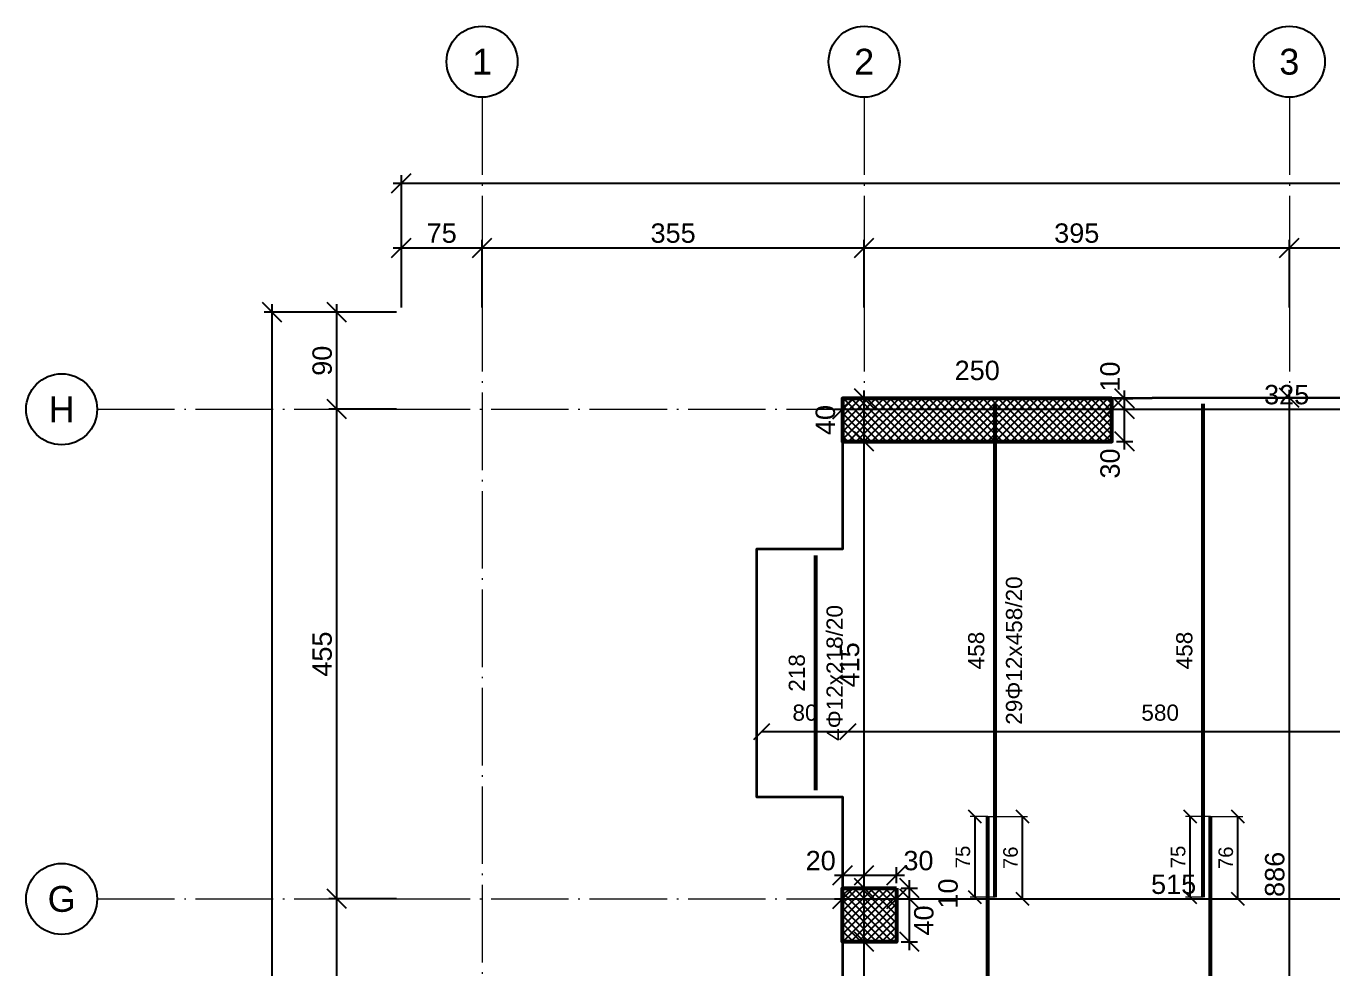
# Model space of a CAD drawing. Header units: millimetres. Extents: x -404 to 6018, y -5139 to 7890.
# Drawn here: x 3471 to 4685, y 2330 to 3206 of the extents above; entities that cross this region are included whole.
import ezdxf
from ezdxf.enums import TextEntityAlignment as Align

# ---------------------------------------------------------------- set-up
doc = ezdxf.new("R2010")
doc.units = ezdxf.units.MM
doc.linetypes.add('ZWCAD_ISO04W100', pattern=[30.5, 24, -3, 0.5, -3])
for name, color, linetype, lineweight in [('AXIS LINES', 255, 'ZWCAD_ISO04W100', 13), ('COLUMN', 140, 'Continuous', 53), ('SLAB', 3, 'Continuous', 35), ('WALL', 10, 'Continuous', 53)]:
    doc.layers.add(name, color=color, linetype=linetype, lineweight=lineweight)
for name, color, linetype in [('FW_AXIS', 7, 'Continuous'), ('FW_COLUMN_HATCH', 8, 'Continuous'), ('FW_DIM', 7, 'Continuous'), ('FW_WALL_HATCH', 8, 'Continuous'), ('REB_BOT_MESH_Y', 5, 'Continuous'), ('REB_BOT_MESH_Y_AXDIM', 5, 'Continuous'), ('REB_BOT_MESH_Y_LAP', 5, 'Continuous'), ('REB_BOT_MESH_Y_RANGE', 5, 'Continuous'), ('REB_BOT_MESH_Y_TEXT', 5, 'Continuous')]:
    doc.layers.add(name, color=color, linetype=linetype)
doc.styles.add('REBAR_TXT', font='arial.ttf')
doc.styles.get("Standard").update_dxf_attribs({"font": 'arial.ttf'})
doc.dimstyles.new('FW_DIM', dxfattribs={"dimtxt": 18, "dimasz": 9, "dimexe": 7.5, "dimexo": 4.5, "dimgap": 4.5, "dimtad": 1, "dimdec": 0, "dimtxsty": 'Standard', "dimtsz": 9, "dimcen": 2.5, "dimdle": 7.5, "dimclrd": 256, "dimclre": 256, "dimclrt": 7, "dimazin": 3, "dimtfac": 1, "dimtmove": 2, "dimatfit": 3})
doc.dimstyles.new('REBAR LAP', dxfattribs={"dimtxt": 13.5, "dimasz": 2.5, "dimexe": 4.5, "dimexo": 0, "dimgap": 4.5, "dimtad": 1, "dimdec": 0, "dimtxsty": 'Standard', "dimtsz": 6, "dimcen": 2.5, "dimclrd": 6, "dimclre": 6, "dimclrt": 7, "dimazin": 3, "dimtfac": 1, "dimtmove": 2, "dimatfit": 3, "dimlwd": 25, "dimlwe": 18})
doc.dimstyles.new('REBAR M-200', dxfattribs={"dimtxt": 15, "dimasz": 15, "dimexe": 25, "dimexo": 12.5, "dimgap": 10, "dimtad": 1, "dimdec": 0, "dimtxsty": 'Standard', "dimblk": 'NONE', "dimcen": 50, "dimse1": 1, "dimse2": 1, "dimclrd": 6, "dimclre": 6, "dimclrt": 7, "dimazin": 3, "dimtfac": 1, "dimtmove": 2, "dimatfit": 3, "dimldrblk": 'NONE', "dimlwd": 53})
doc.dimstyles.new('REBAR RANGE', dxfattribs={"dimtxt": 15, "dimasz": 2.5, "dimexe": 0, "dimexo": 0, "dimgap": 10, "dimtad": 1, "dimdec": 0, "dimtxsty": 'Standard', "dimtsz": 7.5, "dimcen": 2.5, "dimse1": 1, "dimse2": 1, "dimclrd": 6, "dimclre": 6, "dimclrt": 7, "dimazin": 3, "dimtfac": 1, "dimtmove": 2, "dimatfit": 3, "dimlwd": 25})

# ---------------------------------------------------------------- blocks, each defined once
blk = doc.blocks.new('*D732')
at = {"color": 6, "lineweight": 53}
blk.add_line((4365, 1955), (4365, 2471.5), dxfattribs=at)
at = {"layer": 'Defpoints'}
for p in [(4365, 2471.5), (4365, 1955), (4365, 1955)]:
    blk.add_point(p, dxfattribs=at)
at = {"layer": 'REB_BOT_MESH_Y', "color": 7, "insert": (4347.5, 2213.2), "char_height": 15, "attachment_point": 5, "rotation": 90}
blk.add_mtext('516', dxfattribs=at)
blk = doc.blocks.new('_NONE')
blk = doc.blocks.new('*D733')
at = {"color": 6, "lineweight": 53}
blk.add_line((4371.7, 2396.5), (4371.7, 2855), dxfattribs=at)
at = {"layer": 'Defpoints'}
for p in [(4371.7, 2855), (4371.7, 2396.5), (4371.7, 2396.5)]:
    blk.add_point(p, dxfattribs=at)
at = {"layer": 'REB_BOT_MESH_Y', "color": 7, "insert": (4354.2, 2625.8), "char_height": 15, "attachment_point": 5, "rotation": 90}
blk.add_mtext('458', dxfattribs=at)
blk = doc.blocks.new('_Oblique')
at = {"color": 0, "linetype": 'ByBlock', "lineweight": -2}
blk.add_line((-0.5, -0.5), (0.5, 0.5), dxfattribs=at)
blk = doc.blocks.new('*D734')
at = {"color": 6, "lineweight": 18}
for p, q in [((4365, 2471.5), (4348.5, 2471.5)), ((4371.7, 2396.5), (4348.5, 2396.5))]:
    blk.add_line(p, q, dxfattribs=at)
at = {"color": 6, "lineweight": 25}
blk.add_line((4353, 2396.5), (4353, 2471.5), dxfattribs=at)
at = {"layer": 'Defpoints'}
for p in [(4365, 2471.5), (4353, 2396.5), (4371.7, 2396.5)]:
    blk.add_point(p, dxfattribs=at)
at = {"layer": 'REB_BOT_MESH_Y_LAP', "color": 6, "xscale": 12, "yscale": 12, "rotation": 90}
for p in [(4353, 2471.5), (4353, 2396.5)]:
    blk.add_blockref('_OBLIQUE', p, dxfattribs=at)
at = {"layer": 'REB_BOT_MESH_Y_LAP', "color": 7, "insert": (4341.7, 2434), "char_height": 13.5, "attachment_point": 5, "rotation": 90}
blk.add_mtext('75', dxfattribs=at)
blk = doc.blocks.new('*D735')
at = {"color": 6, "lineweight": 18}
for p, q in [((4365, 2471.5), (4401.7, 2471.5)), ((4365, 2395), (4401.7, 2395))]:
    blk.add_line(p, q, dxfattribs=at)
at = {"color": 6, "lineweight": 25}
blk.add_line((4397.2, 2395), (4397.2, 2471.5), dxfattribs=at)
at = {"layer": 'Defpoints'}
for p in [(4365, 2471.5), (4365, 2395), (4397.2, 2395)]:
    blk.add_point(p, dxfattribs=at)
at = {"layer": 'REB_BOT_MESH_Y_AXDIM', "color": 6, "xscale": 12, "yscale": 12, "rotation": 90}
for p in [(4397.2, 2471.5), (4397.2, 2395)]:
    blk.add_blockref('_OBLIQUE', p, dxfattribs=at)
at = {"layer": 'REB_BOT_MESH_Y_AXDIM', "color": 7, "insert": (4386, 2433.2), "char_height": 13.5, "attachment_point": 5, "rotation": 90}
blk.add_mtext('76', dxfattribs=at)
blk = doc.blocks.new('*D790')
at = {"color": 6, "lineweight": 53}
blk.add_line((4571.7, 1967.5), (4571.7, 2471.5), dxfattribs=at)
at = {"layer": 'Defpoints'}
for p in [(4571.7, 2471.5), (4571.7, 1967.5), (4571.7, 1967.5)]:
    blk.add_point(p, dxfattribs=at)
at = {"layer": 'REB_BOT_MESH_Y', "color": 7, "insert": (4554.2, 2219.5), "char_height": 15, "attachment_point": 5, "rotation": 90}
blk.add_mtext('504', dxfattribs=at)
blk = doc.blocks.new('*D791')
at = {"color": 6, "lineweight": 53}
blk.add_line((4565, 2396.5), (4565, 2855), dxfattribs=at)
at = {"layer": 'Defpoints'}
for p in [(4565, 2855), (4565, 2396.5), (4565, 2396.5)]:
    blk.add_point(p, dxfattribs=at)
at = {"layer": 'REB_BOT_MESH_Y', "color": 7, "insert": (4547.5, 2625.8), "char_height": 15, "attachment_point": 5, "rotation": 90}
blk.add_mtext('458', dxfattribs=at)
blk = doc.blocks.new('*D802')
at = {"color": 6, "lineweight": 18}
for p, q in [((4571.7, 2471.5), (4548.5, 2471.5)), ((4565, 2396.5), (4548.5, 2396.5))]:
    blk.add_line(p, q, dxfattribs=at)
at = {"color": 6, "lineweight": 25}
blk.add_line((4553, 2396.5), (4553, 2471.5), dxfattribs=at)
at = {"layer": 'Defpoints'}
for p in [(4571.7, 2471.5), (4553, 2396.5), (4565, 2396.5)]:
    blk.add_point(p, dxfattribs=at)
at = {"layer": 'REB_BOT_MESH_Y_LAP', "color": 6, "xscale": 12, "yscale": 12, "rotation": 90}
for p in [(4553, 2471.5), (4553, 2396.5)]:
    blk.add_blockref('_OBLIQUE', p, dxfattribs=at)
at = {"layer": 'REB_BOT_MESH_Y_LAP', "color": 7, "insert": (4541.7, 2434), "char_height": 13.5, "attachment_point": 5, "rotation": 90}
blk.add_mtext('75', dxfattribs=at)
blk = doc.blocks.new('*D803')
at = {"color": 6, "lineweight": 18}
for p, q in [((4571.7, 2471.5), (4601.7, 2471.5)), ((4571.7, 2395), (4601.7, 2395))]:
    blk.add_line(p, q, dxfattribs=at)
at = {"color": 6, "lineweight": 25}
blk.add_line((4597.2, 2395), (4597.2, 2471.5), dxfattribs=at)
at = {"layer": 'Defpoints'}
for p in [(4571.7, 2471.5), (4571.7, 2395), (4597.2, 2395)]:
    blk.add_point(p, dxfattribs=at)
at = {"layer": 'REB_BOT_MESH_Y_AXDIM', "color": 6, "xscale": 12, "yscale": 12, "rotation": 90}
for p in [(4597.2, 2471.5), (4597.2, 2395)]:
    blk.add_blockref('_OBLIQUE', p, dxfattribs=at)
at = {"layer": 'REB_BOT_MESH_Y_AXDIM', "color": 7, "insert": (4586, 2433.2), "char_height": 13.5, "attachment_point": 5, "rotation": 90}
blk.add_mtext('76', dxfattribs=at)
blk = doc.blocks.new('*D865')
at = {"color": 6, "lineweight": 25}
blk.add_line((4235, 2550.5), (4815, 2550.5), dxfattribs=at)
at = {"layer": 'Defpoints'}
for p in [(4235, 2550.5), (4235, 2550.5), (4815, 2550.5)]:
    blk.add_point(p, dxfattribs=at)
at = {"layer": 'REB_BOT_MESH_Y_RANGE', "color": 6, "xscale": 15, "yscale": 15}
for p in [(4235, 2550.5), (4815, 2550.5)]:
    blk.add_blockref('_OBLIQUE', p, dxfattribs=at)
at = {"layer": 'REB_BOT_MESH_Y_RANGE', "color": 7, "insert": (4525, 2568), "char_height": 15, "attachment_point": 5}
blk.add_mtext('580', dxfattribs=at)
blk = doc.blocks.new('*D884')
at = {"color": 6, "lineweight": 25}
blk.add_line((4155, 2550.5), (4235, 2550.5), dxfattribs=at)
at = {"layer": 'Defpoints'}
for p in [(4155, 2550.5), (4155, 2550.5), (4235, 2550.5)]:
    blk.add_point(p, dxfattribs=at)
at = {"layer": 'REB_BOT_MESH_Y_RANGE', "color": 6, "xscale": 15, "yscale": 15}
for p in [(4155, 2550.5), (4235, 2550.5)]:
    blk.add_blockref('_OBLIQUE', p, dxfattribs=at)
at = {"layer": 'REB_BOT_MESH_Y_RANGE', "color": 7, "insert": (4195, 2568), "char_height": 15, "attachment_point": 5}
blk.add_mtext('80', dxfattribs=at)
blk = doc.blocks.new('*D885')
at = {"color": 6, "lineweight": 53}
blk.add_line((4205, 2496), (4205, 2714), dxfattribs=at)
at = {"layer": 'Defpoints'}
for p in [(4205, 2714), (4205, 2496), (4205, 2496)]:
    blk.add_point(p, dxfattribs=at)
at = {"layer": 'REB_BOT_MESH_Y', "color": 7, "insert": (4187.5, 2605), "char_height": 15, "attachment_point": 5, "rotation": 90}
blk.add_mtext('218', dxfattribs=at)
blk = doc.blocks.new('*D905')
for p, q in [((4492, 2812.5), (4492, 2857.5)), ((4484.5, 2850), (4499.5, 2850)), ((4484.5, 2820), (4499.5, 2820))]:
    blk.add_line(p, q)
at = {"layer": 'Defpoints'}
for p in [(4480, 2850), (4480, 2820), (4492, 2820)]:
    blk.add_point(p, dxfattribs=at)
at = {"layer": 'FW_DIM', "xscale": 18, "yscale": 18, "rotation": 90}
for p in [(4492, 2850), (4492, 2820)]:
    blk.add_blockref('_OBLIQUE', p, dxfattribs=at)
at = {"layer": 'FW_DIM', "color": 7, "insert": (4478.5, 2799.6), "char_height": 18, "attachment_point": 5, "rotation": 90}
blk.add_mtext('30', dxfattribs=at)
blk = doc.blocks.new('*D906')
for p, q in [((4492, 2842.5), (4492, 2867.5)), ((4484.5, 2860), (4499.5, 2860)), ((4484.5, 2850), (4499.5, 2850))]:
    blk.add_line(p, q)
at = {"layer": 'Defpoints'}
for p in [(4480, 2860), (4480, 2850), (4492, 2850)]:
    blk.add_point(p, dxfattribs=at)
at = {"layer": 'FW_DIM', "xscale": 18, "yscale": 18, "rotation": 90}
for p in [(4492, 2860), (4492, 2850)]:
    blk.add_blockref('_OBLIQUE', p, dxfattribs=at)
at = {"layer": 'FW_DIM', "color": 7, "insert": (4478.5, 2880.4), "char_height": 18, "attachment_point": 5, "rotation": 90}
blk.add_mtext('10', dxfattribs=at)
blk = doc.blocks.new('*D927')
for p, q in [((4222.5, 2417), (4257.5, 2417)), ((4230, 2409.5), (4230, 2424.5)), ((4250, 2409.5), (4250, 2424.5))]:
    blk.add_line(p, q)
at = {"layer": 'Defpoints'}
for p in [(4230, 2417), (4230, 2405), (4250, 2405)]:
    blk.add_point(p, dxfattribs=at)
at = {"layer": 'FW_DIM', "xscale": 18, "yscale": 18}
for p in [(4230, 2417), (4250, 2417)]:
    blk.add_blockref('_OBLIQUE', p, dxfattribs=at)
at = {"layer": 'FW_DIM', "color": 7, "insert": (4209.6, 2430.5), "char_height": 18, "attachment_point": 5}
blk.add_mtext('20', dxfattribs=at)
blk = doc.blocks.new('*D928')
for p, q in [((4242.5, 2417), (4287.5, 2417)), ((4250, 2409.5), (4250, 2424.5)), ((4280, 2409.5), (4280, 2424.5))]:
    blk.add_line(p, q)
at = {"layer": 'Defpoints'}
for p in [(4250, 2417), (4250, 2405), (4280, 2405)]:
    blk.add_point(p, dxfattribs=at)
at = {"layer": 'FW_DIM', "xscale": 18, "yscale": 18}
for p in [(4250, 2417), (4280, 2417)]:
    blk.add_blockref('_OBLIQUE', p, dxfattribs=at)
at = {"layer": 'FW_DIM', "color": 7, "insert": (4300.4, 2430.5), "char_height": 18, "attachment_point": 5}
blk.add_mtext('30', dxfattribs=at)
blk = doc.blocks.new('*D929')
for p, q in [((4284.5, 2395), (4299.5, 2395)), ((4292, 2347.5), (4292, 2402.5)), ((4284.5, 2355), (4299.5, 2355))]:
    blk.add_line(p, q)
at = {"layer": 'Defpoints'}
for p in [(4280, 2395), (4280, 2355), (4292, 2355)]:
    blk.add_point(p, dxfattribs=at)
at = {"layer": 'FW_DIM', "xscale": 18, "yscale": 18, "rotation": 90}
for p in [(4292, 2395), (4292, 2355)]:
    blk.add_blockref('_OBLIQUE', p, dxfattribs=at)
at = {"layer": 'FW_DIM', "color": 7, "insert": (4305.5, 2375), "char_height": 18, "attachment_point": 5, "rotation": 90}
blk.add_mtext('40', dxfattribs=at)
blk = doc.blocks.new('*D930')
for p, q in [((4284.5, 2405), (4299.5, 2405)), ((4292, 2387.5), (4292, 2412.5)), ((4284.5, 2395), (4299.5, 2395))]:
    blk.add_line(p, q)
at = {"layer": 'Defpoints'}
for p in [(4280, 2405), (4280, 2395), (4292, 2395)]:
    blk.add_point(p, dxfattribs=at)
at = {"layer": 'FW_DIM', "xscale": 18, "yscale": 18, "rotation": 90}
for p in [(4292, 2405), (4292, 2395)]:
    blk.add_blockref('_OBLIQUE', p, dxfattribs=at)
at = {"layer": 'FW_DIM', "color": 7, "insert": (4328, 2400), "char_height": 18, "attachment_point": 5, "rotation": 90}
blk.add_mtext('10', dxfattribs=at)
blk = doc.blocks.new('*D1001')
for p, q in [((4222.4, 2395), (4287.5, 2395)), ((4229.9, 2399.5), (4229.9, 2402.5)), ((4280, 2399.5), (4280, 2402.5))]:
    blk.add_line(p, q)
at = {"layer": 'Defpoints'}
for p in [(4229.9, 2395), (4229.9, 2395), (4280, 2395)]:
    blk.add_point(p, dxfattribs=at)
at = {"layer": 'FW_DIM', "xscale": 18, "yscale": 18}
for p in [(4229.9, 2395), (4280, 2395)]:
    blk.add_blockref('_OBLIQUE', p, dxfattribs=at)
blk = doc.blocks.new('*D1002')
for p, q in [((4272.5, 2395), (4802.5, 2395)), ((4280, 2399.5), (4280, 2402.5)), ((4795, 2399.5), (4795, 2402.5))]:
    blk.add_line(p, q)
at = {"layer": 'Defpoints'}
for p in [(4280, 2395), (4280, 2395), (4795, 2395)]:
    blk.add_point(p, dxfattribs=at)
at = {"layer": 'FW_DIM', "xscale": 18, "yscale": 18}
for p in [(4280, 2395), (4795, 2395)]:
    blk.add_blockref('_OBLIQUE', p, dxfattribs=at)
at = {"layer": 'FW_DIM', "color": 7, "insert": (4537.5, 2408.5), "char_height": 18, "attachment_point": 5}
blk.add_mtext('515', dxfattribs=at)
blk = doc.blocks.new('*D1007')
for p, q in [((4230, 2854.5), (4230, 2857.5)), ((4480, 2854.5), (4480, 2857.5)), ((4222.5, 2850), (4487.5, 2850))]:
    blk.add_line(p, q)
at = {"layer": 'Defpoints'}
for p in [(4230, 2850), (4230, 2850), (4480, 2850)]:
    blk.add_point(p, dxfattribs=at)
at = {"layer": 'FW_DIM', "xscale": 18, "yscale": 18}
for p in [(4230, 2850), (4480, 2850)]:
    blk.add_blockref('_OBLIQUE', p, dxfattribs=at)
at = {"layer": 'FW_DIM', "color": 7, "insert": (4355, 2886), "char_height": 18, "attachment_point": 5}
blk.add_mtext('250', dxfattribs=at)
blk = doc.blocks.new('*D1008')
for p, q in [((4480, 2854.5), (4480, 2857.5)), ((4805, 2854.5), (4805, 2857.5)), ((4472.5, 2850), (4812.5, 2850))]:
    blk.add_line(p, q)
at = {"layer": 'Defpoints'}
for p in [(4480, 2850), (4480, 2850), (4805, 2850)]:
    blk.add_point(p, dxfattribs=at)
at = {"layer": 'FW_DIM', "xscale": 18, "yscale": 18}
for p in [(4480, 2850), (4805, 2850)]:
    blk.add_blockref('_OBLIQUE', p, dxfattribs=at)
at = {"layer": 'FW_DIM', "color": 7, "insert": (4642.5, 2863.5), "char_height": 18, "attachment_point": 5}
blk.add_mtext('325', dxfattribs=at)
blk = doc.blocks.new('*D1024')
for p, q in [((4250, 1992.5), (4250, 2362.5)), ((4245.5, 2355), (4242.5, 2355)), ((4245.5, 2000), (4242.5, 2000))]:
    blk.add_line(p, q)
at = {"layer": 'Defpoints'}
for p in [(4250, 2355), (4250, 2000), (4250, 2000)]:
    blk.add_point(p, dxfattribs=at)
at = {"layer": 'FW_DIM', "xscale": 18, "yscale": 18, "rotation": 90}
for p in [(4250, 2355), (4250, 2000)]:
    blk.add_blockref('_OBLIQUE', p, dxfattribs=at)
at = {"layer": 'FW_DIM', "color": 7, "insert": (4236.5, 2177.5), "char_height": 18, "attachment_point": 5, "rotation": 90}
blk.add_mtext('355', dxfattribs=at)
blk = doc.blocks.new('*D1025')
for p, q in [((4245.5, 2405), (4242.5, 2405)), ((4250, 2347.5), (4250, 2412.5)), ((4245.5, 2355), (4242.5, 2355))]:
    blk.add_line(p, q)
at = {"layer": 'Defpoints'}
for p in [(4250, 2405), (4250, 2355), (4250, 2355)]:
    blk.add_point(p, dxfattribs=at)
at = {"layer": 'FW_DIM', "xscale": 18, "yscale": 18, "rotation": 90}
for p in [(4250, 2405), (4250, 2355)]:
    blk.add_blockref('_OBLIQUE', p, dxfattribs=at)
blk = doc.blocks.new('*D1026')
for p, q in [((4245.5, 2820), (4242.5, 2820)), ((4250, 2397.5), (4250, 2827.5)), ((4245.5, 2405), (4242.5, 2405))]:
    blk.add_line(p, q)
at = {"layer": 'Defpoints'}
for p in [(4250, 2820), (4250, 2405), (4250, 2405)]:
    blk.add_point(p, dxfattribs=at)
at = {"layer": 'FW_DIM', "xscale": 18, "yscale": 18, "rotation": 90}
for p in [(4250, 2820), (4250, 2405)]:
    blk.add_blockref('_OBLIQUE', p, dxfattribs=at)
at = {"layer": 'FW_DIM', "color": 7, "insert": (4236.5, 2612.5), "char_height": 18, "attachment_point": 5, "rotation": 90}
blk.add_mtext('415', dxfattribs=at)
blk = doc.blocks.new('*D1027')
for p, q in [((4250, 2812.5), (4250, 2867.5)), ((4245.5, 2860), (4242.5, 2860)), ((4245.5, 2820), (4242.5, 2820))]:
    blk.add_line(p, q)
at = {"layer": 'Defpoints'}
for p in [(4250, 2860), (4250, 2820), (4250, 2820)]:
    blk.add_point(p, dxfattribs=at)
at = {"layer": 'FW_DIM', "xscale": 18, "yscale": 18, "rotation": 90}
for p in [(4250, 2860), (4250, 2820)]:
    blk.add_blockref('_OBLIQUE', p, dxfattribs=at)
at = {"layer": 'FW_DIM', "color": 7, "insert": (4214, 2840), "char_height": 18, "attachment_point": 5, "rotation": 90}
blk.add_mtext('40', dxfattribs=at)
blk = doc.blocks.new('*D1037')
for p, q in [((4645, 1967.5), (4645, 2868)), ((4640.5, 2860.5), (4637.5, 2860.5)), ((4640.5, 1975), (4637.5, 1975))]:
    blk.add_line(p, q)
at = {"layer": 'Defpoints'}
for p in [(4645, 2860.5), (4645, 1975), (4645, 1975)]:
    blk.add_point(p, dxfattribs=at)
at = {"layer": 'FW_DIM', "xscale": 18, "yscale": 18, "rotation": 90}
for p in [(4645, 2860.5), (4645, 1975)]:
    blk.add_blockref('_OBLIQUE', p, dxfattribs=at)
at = {"layer": 'FW_DIM', "color": 7, "insert": (4631.5, 2417.8), "char_height": 18, "attachment_point": 5, "rotation": 90}
blk.add_mtext('886', dxfattribs=at)
blk = doc.blocks.new('*D1060')
for p, q in [((3812.5, 3000.1), (3902.5, 3000.1)), ((3820, 2944.6), (3820, 3007.6)), ((3895, 2944.6), (3895, 3007.6))]:
    blk.add_line(p, q)
at = {"layer": 'Defpoints'}
for p in [(3820, 3000.1), (3820, 2940.1), (3895, 2940.1)]:
    blk.add_point(p, dxfattribs=at)
at = {"layer": 'FW_DIM', "xscale": 18, "yscale": 18}
for p in [(3820, 3000.1), (3895, 3000.1)]:
    blk.add_blockref('_OBLIQUE', p, dxfattribs=at)
at = {"layer": 'FW_DIM', "color": 7, "insert": (3857.5, 3013.6), "char_height": 18, "attachment_point": 5}
blk.add_mtext('75', dxfattribs=at)
blk = doc.blocks.new('*D1061')
for p, q in [((3887.5, 3000.1), (4257.5, 3000.1)), ((3895, 2944.6), (3895, 3007.6)), ((4250, 2944.6), (4250, 3007.6))]:
    blk.add_line(p, q)
at = {"layer": 'Defpoints'}
for p in [(3895, 3000.1), (3895, 2940.1), (4250, 2940.1)]:
    blk.add_point(p, dxfattribs=at)
at = {"layer": 'FW_DIM', "xscale": 18, "yscale": 18}
for p in [(3895, 3000.1), (4250, 3000.1)]:
    blk.add_blockref('_OBLIQUE', p, dxfattribs=at)
at = {"layer": 'FW_DIM', "color": 7, "insert": (4072.5, 3013.6), "char_height": 18, "attachment_point": 5}
blk.add_mtext('355', dxfattribs=at)
blk = doc.blocks.new('*D1062')
for p, q in [((4242.5, 3000.1), (4652.5, 3000.1)), ((4250, 2944.6), (4250, 3007.6)), ((4645, 2944.6), (4645, 3007.6))]:
    blk.add_line(p, q)
at = {"layer": 'Defpoints'}
for p in [(4250, 3000.1), (4250, 2940.1), (4645, 2940.1)]:
    blk.add_point(p, dxfattribs=at)
at = {"layer": 'FW_DIM', "xscale": 18, "yscale": 18}
for p in [(4250, 3000.1), (4645, 3000.1)]:
    blk.add_blockref('_OBLIQUE', p, dxfattribs=at)
at = {"layer": 'FW_DIM', "color": 7, "insert": (4447.5, 3013.6), "char_height": 18, "attachment_point": 5}
blk.add_mtext('395', dxfattribs=at)
blk = doc.blocks.new('*D1063')
for p, q in [((4637.5, 3000.1), (4832.5, 3000.1)), ((4645, 2944.6), (4645, 3007.6)), ((4825, 2944.6), (4825, 3007.6))]:
    blk.add_line(p, q)
at = {"layer": 'Defpoints'}
for p in [(4645, 3000.1), (4645, 2940.1), (4825, 2940.1)]:
    blk.add_point(p, dxfattribs=at)
at = {"layer": 'FW_DIM', "xscale": 18, "yscale": 18}
for p in [(4645, 3000.1), (4825, 3000.1)]:
    blk.add_blockref('_OBLIQUE', p, dxfattribs=at)
at = {"layer": 'FW_DIM', "color": 7, "insert": (4735, 3013.6), "char_height": 18, "attachment_point": 5}
blk.add_mtext('180', dxfattribs=at)
blk = doc.blocks.new('*D1072')
for p, q in [((3812.5, 3060.1), (5677.5, 3060.1)), ((3820, 2944.6), (3820, 3067.6)), ((5670, 2944.6), (5670, 3067.6))]:
    blk.add_line(p, q)
at = {"layer": 'Defpoints'}
for p in [(3820, 3060.1), (3820, 2940.1), (5670, 2940.1)]:
    blk.add_point(p, dxfattribs=at)
at = {"layer": 'FW_DIM', "xscale": 18, "yscale": 18}
for p in [(3820, 3060.1), (5670, 3060.1)]:
    blk.add_blockref('_OBLIQUE', p, dxfattribs=at)
at = {"layer": 'FW_DIM', "color": 7, "insert": (4745, 3073.6), "char_height": 18, "attachment_point": 5}
blk.add_mtext('1850', dxfattribs=at)
blk = doc.blocks.new('*D1079')
for p, q in [((3815.5, 2395), (3752.5, 2395)), ((3760, 1952.5), (3760, 2402.5)), ((3815.5, 1960), (3752.5, 1960))]:
    blk.add_line(p, q)
at = {"layer": 'Defpoints'}
for p in [(3820, 2395), (3760, 1960), (3820, 1960)]:
    blk.add_point(p, dxfattribs=at)
at = {"layer": 'FW_DIM', "xscale": 18, "yscale": 18, "rotation": 90}
for p in [(3760, 2395), (3760, 1960)]:
    blk.add_blockref('_OBLIQUE', p, dxfattribs=at)
at = {"layer": 'FW_DIM', "color": 7, "insert": (3746.5, 2177.5), "char_height": 18, "attachment_point": 5, "rotation": 90}
blk.add_mtext('435', dxfattribs=at)
blk = doc.blocks.new('*D1080')
for p, q in [((3760, 2387.5), (3760, 2857.5)), ((3815.5, 2850), (3752.5, 2850)), ((3815.5, 2395), (3752.5, 2395))]:
    blk.add_line(p, q)
at = {"layer": 'Defpoints'}
for p in [(3820, 2850), (3760, 2395), (3820, 2395)]:
    blk.add_point(p, dxfattribs=at)
at = {"layer": 'FW_DIM', "xscale": 18, "yscale": 18, "rotation": 90}
for p in [(3760, 2850), (3760, 2395)]:
    blk.add_blockref('_OBLIQUE', p, dxfattribs=at)
at = {"layer": 'FW_DIM', "color": 7, "insert": (3746.5, 2622.5), "char_height": 18, "attachment_point": 5, "rotation": 90}
blk.add_mtext('455', dxfattribs=at)
blk = doc.blocks.new('*D1081')
for p, q in [((3815.5, 2940.1), (3752.5, 2940.1)), ((3760, 2842.5), (3760, 2947.6)), ((3815.5, 2850), (3752.5, 2850))]:
    blk.add_line(p, q)
at = {"layer": 'Defpoints'}
for p in [(3820, 2940.1), (3760, 2850), (3820, 2850)]:
    blk.add_point(p, dxfattribs=at)
at = {"layer": 'FW_DIM', "xscale": 18, "yscale": 18, "rotation": 90}
for p in [(3760, 2940.1), (3760, 2850)]:
    blk.add_blockref('_OBLIQUE', p, dxfattribs=at)
at = {"layer": 'FW_DIM', "color": 7, "insert": (3746.5, 2895.1), "char_height": 18, "attachment_point": 5, "rotation": 90}
blk.add_mtext('90', dxfattribs=at)
blk = doc.blocks.new('*D1091')
for p, q in [((3815.5, 2940.1), (3692.5, 2940.1)), ((3700, -207.5), (3700, 2947.6)), ((3815.5, -200), (3692.5, -200))]:
    blk.add_line(p, q)
at = {"layer": 'Defpoints'}
for p in [(3820, 2940.1), (3700, -200), (3820, -200)]:
    blk.add_point(p, dxfattribs=at)
at = {"layer": 'FW_DIM', "xscale": 18, "yscale": 18, "rotation": 90}
for p in [(3700, 2940.1), (3700, -200)]:
    blk.add_blockref('_OBLIQUE', p, dxfattribs=at)
at = {"layer": 'FW_DIM', "color": 7, "insert": (3686.5, 1370), "char_height": 18, "attachment_point": 5, "rotation": 90}
blk.add_mtext('3140', dxfattribs=at)

msp = doc.modelspace()

# ---------------------------------------------------------------- hatches: boundary and pattern name
at = {"layer": 'FW_COLUMN_HATCH'}
h = msp.add_hatch(dxfattribs=at)
h.set_pattern_fill('ANSI37', scale=1.6)
h.paths.add_polyline_path([(4280, 2405), (4280, 2355), (4230, 2355), (4230, 2405), (4280, 2405), (4280, 2405)])
at = {"layer": 'FW_WALL_HATCH'}
h = msp.add_hatch(dxfattribs=at)
h.set_pattern_fill('ANSI37', scale=1.6)
h.paths.add_polyline_path([(4480, 2860), (4480, 2820), (4230, 2820), (4230, 2860), (4480, 2860)])

# ---------------------------------------------------------------- linework, layer by layer
at = {"layer": 'AXIS LINES', "color": 0, "ltscale": 3}
for points in [[(3895, 3140), (3895, -400.1)], [(4250, 3140), (4250, -400.1)], [(4645, 3140), (4645, -400.1)], [(3537.4, 2850), (5952.4, 2850)], [(3537.4, 2395), (5952.4, 2395)]]:
    msp.add_lwpolyline(points, dxfattribs=at)
at = {"layer": 'COLUMN', "ltscale": 0.08}
msp.add_lwpolyline([(4280, 2405), (4280, 2355), (4230, 2355), (4230, 2405), (4280, 2405)], dxfattribs=at)
at = {"layer": 'FW_AXIS'}
for centre in [(3895, 3173), (4250, 3173), (4645, 3173), (3504.4, 2850), (3504.4, 2395)]:
    msp.add_circle(centre, 33, dxfattribs=at)
at = {"layer": 'SLAB', "ltscale": 0.08}
msp.add_lwpolyline([(5600, 1379.9), (5599.9, 1900), (5499.9, 1900), (5499.9, 1950), (5670, 1950), (5670, 2860), (5035, 2860), (5035, 2940.1), (4805, 2940.1), (4805.1, 2860.7), (4230, 2860), (4230, 2719.9), (4150, 2719.9), (4149.9, 2490), (4230, 2490), (4229.9, 2320), (4150, 2319.9), (4149.9, 2090), (4230, 2090), (4230, 1950), (4464.9, 1950), (4464.9, 1490)], dxfattribs=at)
at = {"layer": 'WALL', "ltscale": 0.08}
msp.add_lwpolyline([(4480, 2860), (4230, 2860), (4230, 2820), (4480, 2820), (4480, 2860)], dxfattribs=at)

# ---------------------------------------------------------------- texts
at = {"layer": 'FW_AXIS', "color": 7, "style": 'REBAR_TXT'}
for s, p in [('1', (3895, 3173)), ('2', (4250, 3173)), ('3', (4645, 3173)), ('H', (3504.4, 2850)), ('G', (3504.4, 2395))]:
    msp.add_text(s, height=24, dxfattribs=at).set_placement(p, align=Align.MIDDLE_CENTER)
at = {"layer": 'REB_BOT_MESH_Y_TEXT', "color": 7, "style": 'REBAR_TXT'}
for s, p in [('29Φ12x458/20', (4381.7, 2625.8)), ('4Φ12x218/20', (4215, 2605))]:
    msp.add_text(s, height=15, rotation=90, dxfattribs=at).set_placement(p, align=Align.TOP_CENTER)

# ---------------------------------------------------------------- dimensions: what is measured, and where the dimension line sits
at = {"layer": 'FW_DIM'}
for base, p1, p2, picture, middle in [((3820, 3060.1), (3820, 2940.1), (5670, 2940.1), '*D1072', (4745, 3073.6)), ((3820, 3000.1), (3820, 2940.1), (3895, 2940.1), '*D1060', (3857.5, 3013.6)), ((3895, 3000.1), (3895, 2940.1), (4250, 2940.1), '*D1061', (4072.5, 3013.6)), ((4250, 3000.1), (4250, 2940.1), (4645, 2940.1), '*D1062', (4447.5, 3013.6)), ((4645, 3000.1), (4645, 2940.1), (4825, 2940.1), '*D1063', (4735, 3013.6))]:
    dim = msp.add_linear_dim(base=base, p1=p1, p2=p2, dimstyle='FW_DIM', dxfattribs=at)
    dim.commit()
    dim.dimension.update_dxf_attribs({"geometry": picture, "text_midpoint": middle})
for base, p1, p2, picture, middle in [((3700, -200), (3820, -200), (3820, 2940.1), '*D1091', (3686.5, 1370)), ((3760, 2850), (3820, 2850), (3820, 2940.1), '*D1081', (3746.5, 2895.1)), ((3760, 2395), (3820, 2395), (3820, 2850), '*D1080', (3746.5, 2622.5)), ((3760, 1960), (3820, 1960), (3820, 2395), '*D1079', (3746.5, 2177.5))]:
    dim = msp.add_linear_dim(base=base, p1=p1, p2=p2, angle=90, dimstyle='FW_DIM', dxfattribs=at)
    dim.commit()
    dim.dimension.update_dxf_attribs({"geometry": picture, "text_midpoint": middle})
for base, p1, p2, text, picture, middle in [((4230, 2850), (4230, 2850), (4480, 2850), '250', '*D1007', (4355, 2886)), ((4480, 2850), (4480, 2850), (4805, 2850), '325', '*D1008', (4642.5, 2863.5)), ((4230, 2417), (4230, 2405), (4250, 2405), '20', '*D927', (4209.6, 2430.5)), ((4250, 2417), (4250, 2405), (4280, 2405), '30', '*D928', (4300.4, 2430.5)), ((4280, 2395), (4280, 2395), (4795, 2395), '515', '*D1002', (4537.5, 2408.5)), ((4229.9, 2395), (4229.9, 2395), (4280, 2395), ' ', '*D1001', (4255, 2395))]:
    dim = msp.add_linear_dim(base=base, p1=p1, p2=p2, text=text, dimstyle='FW_DIM', override={"dimtmove": 2}, dxfattribs=at)
    dim.commit()
    dim.dimension.update_dxf_attribs({"geometry": picture, "text_midpoint": middle, "dimtype": 160})
for base, p1, p2, text, picture, middle in [((4492, 2850), (4480, 2850), (4480, 2860), '10', '*D906', (4478.5, 2880.4)), ((4250, 2820), (4250, 2820), (4250, 2860), '40', '*D1027', (4214, 2840)), ((4645, 1975), (4645, 1975), (4645, 2860.5), '886', '*D1037', (4631.5, 2417.8)), ((4492, 2820), (4480, 2820), (4480, 2850), '30', '*D905', (4478.5, 2799.6)), ((4250, 2405), (4250, 2405), (4250, 2820), '415', '*D1026', (4236.5, 2612.5)), ((4250, 2355), (4250, 2355), (4250, 2405), ' ', '*D1025', (4250, 2380)), ((4292, 2395), (4280, 2395), (4280, 2405), '10', '*D930', (4328, 2400)), ((4292, 2355), (4280, 2355), (4280, 2395), '40', '*D929', (4305.5, 2375)), ((4250, 2000), (4250, 2000), (4250, 2355), '355', '*D1024', (4236.5, 2177.5))]:
    dim = msp.add_linear_dim(base=base, p1=p1, p2=p2, angle=90, text=text, dimstyle='FW_DIM', override={"dimtmove": 2}, dxfattribs=at)
    dim.commit()
    dim.dimension.update_dxf_attribs({"geometry": picture, "text_midpoint": middle, "dimtype": 160})
at = {"layer": 'REB_BOT_MESH_Y'}
for base, p1, p2, picture, middle in [((4371.736936, 2396.5), (4371.736936, 2396.5), (4371.736936, 2855), '*D733', (4354.236936, 2625.75)), ((4564.986936, 2396.5), (4564.986936, 2396.5), (4564.986936, 2855), '*D791', (4547.486936, 2625.75)), ((4205, 2496), (4205, 2496), (4205, 2714), '*D885', (4187.5, 2605)), ((4364.986936, 1955), (4364.986936, 1955), (4364.986936, 2471.5), '*D732', (4347.486936, 2213.25)), ((4571.7, 1967.5), (4571.7, 1967.5), (4571.7, 2471.5), '*D790', (4554.2, 2219.5))]:
    dim = msp.add_linear_dim(base=base, p1=p1, p2=p2, angle=90, dimstyle='REBAR M-200', dxfattribs=at)
    dim.commit()
    dim.dimension.update_dxf_attribs({"geometry": picture, "text_midpoint": middle})
at = {"layer": 'REB_BOT_MESH_Y_AXDIM'}
for base, p1, p2, picture, middle in [((4397.236936, 2395), (4364.986936, 2395), (4364.986936, 2471.5), '*D735', (4385.986936, 2433.25)), ((4597.236936, 2395), (4571.736936, 2395), (4571.736936, 2471.5), '*D803', (4585.986936, 2433.25))]:
    dim = msp.add_linear_dim(base=base, p1=p1, p2=p2, angle=90, dimstyle='REBAR LAP', dxfattribs=at)
    dim.commit()
    dim.dimension.update_dxf_attribs({"geometry": picture, "text_midpoint": middle})
at = {"layer": 'REB_BOT_MESH_Y_LAP'}
for base, p1, p2, picture, middle in [((4353, 2396.5), (4371.7, 2396.5), (4365, 2471.5), '*D734', (4341.7, 2434)), ((4553, 2396.5), (4565, 2396.5), (4571.7, 2471.5), '*D802', (4541.7, 2434))]:
    dim = msp.add_linear_dim(base=base, p1=p1, p2=p2, angle=90, dimstyle='REBAR LAP', dxfattribs=at)
    dim.commit()
    dim.dimension.update_dxf_attribs({"geometry": picture, "text_midpoint": middle})
at = {"layer": 'REB_BOT_MESH_Y_RANGE'}
for base, p1, p2, picture, middle in [((4155, 2550.5), (4155, 2550.5), (4235, 2550.5), '*D884', (4195, 2568)), ((4235, 2550.5), (4235, 2550.5), (4815, 2550.5), '*D865', (4525, 2568))]:
    dim = msp.add_linear_dim(base=base, p1=p1, p2=p2, dimstyle='REBAR RANGE', dxfattribs=at)
    dim.commit()
    dim.dimension.update_dxf_attribs({"geometry": picture, "text_midpoint": middle})

doc.saveas('drawing.dxf')
